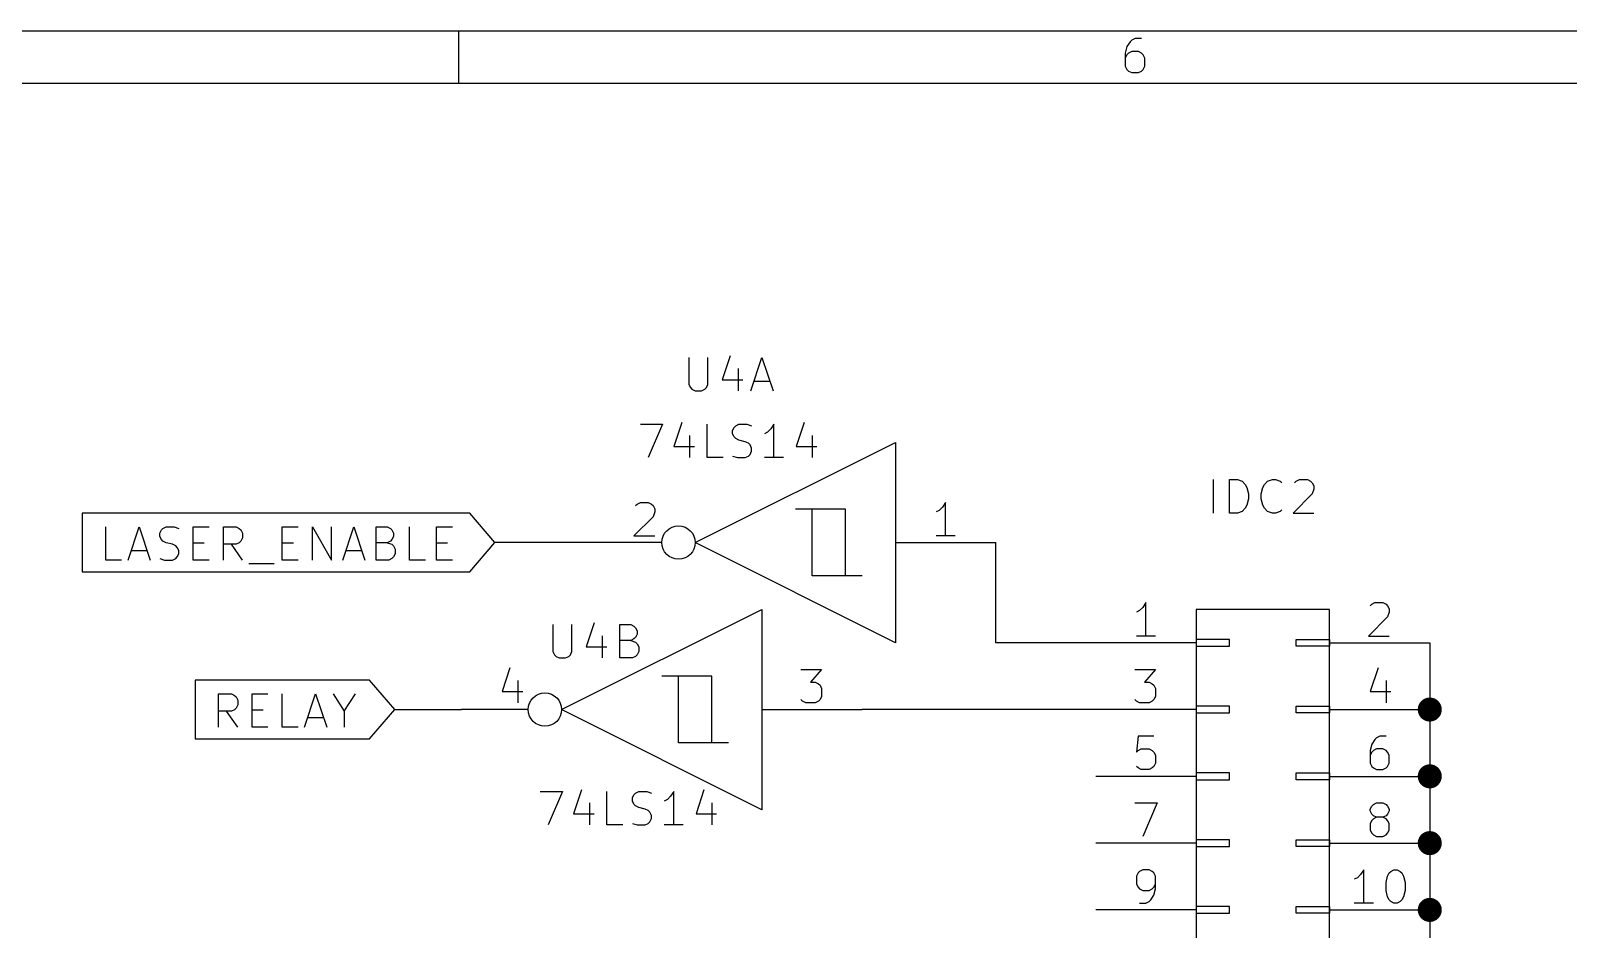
# Model space of a CAD drawing. Extents: x 0.4 to 16.1, y -11.3 to -0.4.
# Drawn here: x 9.595 to 11.897, y -1.739 to -0.394 of the extents above; entities that cross this region are included whole.
import ezdxf

# ---------------------------------------------------------------- set-up
doc = ezdxf.new("R2010")
doc.units = 0
doc.header["$MEASUREMENT"] = 0
for name, color, linetype in [('CYAN2', 4, 'CONTINUOUS'), ('GREEN3', 91, 'CONTINUOUS'), ('LYELLOW', 51, 'CONTINUOUS'), ('RED2', 1, 'CONTINUOUS'), ('RED3', 11, 'CONTINUOUS')]:
    doc.layers.add(name, color=color, linetype=linetype)

msp = doc.modelspace()

# ---------------------------------------------------------------- linework, layer by layer
at = {"layer": 'CYAN2', "linetype": 'CONTINUOUS'}
for p, q in [((10.5805, -0.8828), (10.5805, -0.9233)), ((10.5805, -0.8828), (10.5805, -0.9233)), ((10.609, -0.9233), (10.609, -0.8828)), ((10.609, -0.9233), (10.609, -0.8828)), ((10.6424, -0.8804), (10.6305, -0.9161)), ((10.6424, -0.8804), (10.6305, -0.9161)), ((10.6733, -0.9328), (10.69, -0.8828)), ((10.6733, -0.9328), (10.69, -0.8828)), ((10.69, -0.8828), (10.7067, -0.9328)), ((10.69, -0.8828), (10.7067, -0.9328)), ((10.6305, -0.9161), (10.6614, -0.9161)), ((10.6305, -0.9161), (10.6614, -0.9161)), ((10.6543, -0.8995), (10.6543, -0.9328)), ((10.6543, -0.8995), (10.6543, -0.9328)), ((10.6781, -0.9185), (10.7019, -0.9185)), ((10.6781, -0.9185), (10.7019, -0.9185)), ((10.5805, -0.9233), (10.5829, -0.928)), ((10.5805, -0.9233), (10.5829, -0.928)), ((10.5829, -0.928), (10.5852, -0.9304)), ((10.5829, -0.928), (10.5852, -0.9304)), ((10.5852, -0.9304), (10.59, -0.9328)), ((10.5852, -0.9304), (10.59, -0.9328)), ((10.59, -0.9328), (10.5995, -0.9328)), ((10.59, -0.9328), (10.5995, -0.9328)), ((10.5995, -0.9328), (10.6043, -0.9304)), ((10.5995, -0.9328), (10.6043, -0.9304)), ((10.6043, -0.9304), (10.6067, -0.928)), ((10.6043, -0.9304), (10.6067, -0.928)), ((10.6067, -0.928), (10.609, -0.9233)), ((10.6067, -0.928), (10.609, -0.9233)), ((10.5079, -0.9828), (10.5412, -0.9828)), ((10.5079, -0.9828), (10.5412, -0.9828)), ((10.5412, -0.9828), (10.5198, -1.0328)), ((10.5412, -0.9828), (10.5198, -1.0328)), ((10.5698, -0.9804), (10.5579, -1.0161)), ((10.5698, -0.9804), (10.5579, -1.0161)), ((10.6079, -1.0328), (10.6079, -0.9828)), ((10.6079, -1.0328), (10.6079, -0.9828)), ((10.646, -0.9923), (10.6483, -0.9876)), ((10.646, -0.9923), (10.6483, -0.9876)), ((10.6483, -0.9876), (10.6507, -0.9852)), ((10.6483, -0.9876), (10.6507, -0.9852)), ((10.6507, -0.9852), (10.6555, -0.9828)), ((10.6507, -0.9852), (10.6555, -0.9828)), ((10.6555, -0.9828), (10.6674, -0.9828)), ((10.6555, -0.9828), (10.6674, -0.9828)), ((10.6674, -0.9828), (10.6745, -0.9852)), ((10.6674, -0.9828), (10.6745, -0.9852)), ((10.7031, -0.9899), (10.6983, -0.9947)), ((10.7031, -0.9899), (10.6983, -0.9947)), ((10.7079, -0.9828), (10.7031, -0.9899)), ((10.7079, -0.9828), (10.7031, -0.9899)), ((10.7079, -1.0328), (10.7079, -0.9828)), ((10.7079, -1.0328), (10.7079, -0.9828)), ((10.7531, -0.9804), (10.7412, -1.0161)), ((10.7531, -0.9804), (10.7412, -1.0161)), ((10.5817, -0.9995), (10.5817, -1.0328)), ((10.5817, -0.9995), (10.5817, -1.0328)), ((10.646, -0.9971), (10.646, -0.9923)), ((10.646, -0.9971), (10.646, -0.9923)), ((10.6483, -1.0019), (10.646, -0.9971)), ((10.6483, -1.0019), (10.646, -0.9971)), ((10.6507, -1.0042), (10.6483, -1.0019)), ((10.6507, -1.0042), (10.6483, -1.0019)), ((10.6555, -1.0066), (10.6507, -1.0042)), ((10.6555, -1.0066), (10.6507, -1.0042)), ((10.665, -1.009), (10.6555, -1.0066)), ((10.665, -1.009), (10.6555, -1.0066)), ((10.6698, -1.0114), (10.665, -1.009)), ((10.6698, -1.0114), (10.665, -1.009)), ((10.6721, -1.0138), (10.6698, -1.0114)), ((10.6721, -1.0138), (10.6698, -1.0114)), ((10.6983, -0.9947), (10.6936, -0.9971)), ((10.6983, -0.9947), (10.6936, -0.9971)), ((10.765, -0.9995), (10.765, -1.0328)), ((10.765, -0.9995), (10.765, -1.0328)), ((10.5579, -1.0161), (10.5888, -1.0161)), ((10.5579, -1.0161), (10.5888, -1.0161)), ((10.6317, -1.0328), (10.6079, -1.0328)), ((10.6317, -1.0328), (10.6079, -1.0328)), ((10.646, -1.0304), (10.6531, -1.0328)), ((10.646, -1.0304), (10.6531, -1.0328)), ((10.6531, -1.0328), (10.665, -1.0328)), ((10.6531, -1.0328), (10.665, -1.0328)), ((10.665, -1.0328), (10.6698, -1.0304)), ((10.665, -1.0328), (10.6698, -1.0304)), ((10.6698, -1.0304), (10.6721, -1.028)), ((10.6698, -1.0304), (10.6721, -1.028)), ((10.6745, -1.0185), (10.6721, -1.0138)), ((10.6745, -1.0185), (10.6721, -1.0138)), ((10.6721, -1.028), (10.6745, -1.0233)), ((10.6721, -1.028), (10.6745, -1.0233)), ((10.6745, -1.0233), (10.6745, -1.0185)), ((10.6745, -1.0233), (10.6745, -1.0185)), ((10.7221, -1.0328), (10.6936, -1.0328)), ((10.7221, -1.0328), (10.6936, -1.0328)), ((10.7412, -1.0161), (10.7721, -1.0161)), ((10.7412, -1.0161), (10.7721, -1.0161)), ((11.3662, -1.1158), (11.3662, -1.0658)), ((11.39, -1.1158), (11.39, -1.0658)), ((11.39, -1.0658), (11.4019, -1.0658)), ((11.4019, -1.0658), (11.409, -1.0682)), ((11.409, -1.0682), (11.4138, -1.0729)), ((11.4138, -1.0729), (11.4162, -1.0777)), ((11.4162, -1.0777), (11.4186, -1.0872)), ((11.4376, -1.0872), (11.44, -1.0777)), ((11.44, -1.0777), (11.4424, -1.0729)), ((11.4424, -1.0729), (11.4471, -1.0682)), ((11.4471, -1.0682), (11.4543, -1.0658)), ((11.4543, -1.0658), (11.459, -1.0658)), ((11.459, -1.0658), (11.4662, -1.0682)), ((11.4662, -1.0682), (11.4686, -1.0706)), ((11.4876, -1.0706), (11.49, -1.0682)), ((11.49, -1.0682), (11.4948, -1.0658)), ((11.4948, -1.0658), (11.5067, -1.0658)), ((11.5067, -1.0658), (11.5114, -1.0682)), ((11.5114, -1.0682), (11.5138, -1.0706)), ((11.5138, -1.0706), (11.5162, -1.0753)), ((11.5162, -1.0801), (11.5138, -1.0872)), ((11.5162, -1.0753), (11.5162, -1.0801)), ((11.4162, -1.1039), (11.4138, -1.1087)), ((11.4186, -1.0944), (11.4162, -1.1039)), ((11.4186, -1.0872), (11.4186, -1.0944)), ((11.4376, -1.0944), (11.4376, -1.0872)), ((11.44, -1.1039), (11.4376, -1.0944)), ((11.4424, -1.1087), (11.44, -1.1039)), ((11.5138, -1.0872), (11.4852, -1.1158)), ((11.4019, -1.1158), (11.39, -1.1158)), ((11.409, -1.1134), (11.4019, -1.1158)), ((11.4138, -1.1087), (11.409, -1.1134)), ((11.4471, -1.1134), (11.4424, -1.1087)), ((11.4543, -1.1158), (11.4471, -1.1134)), ((11.459, -1.1158), (11.4543, -1.1158)), ((11.4662, -1.1134), (11.459, -1.1158)), ((11.4686, -1.111), (11.4662, -1.1134)), ((11.4852, -1.1158), (11.5162, -1.1158)), ((10.3769, -1.2828), (10.3769, -1.3233)), ((10.3769, -1.2828), (10.3769, -1.3233)), ((10.4055, -1.3233), (10.4055, -1.2828)), ((10.4055, -1.3233), (10.4055, -1.2828)), ((10.4388, -1.2804), (10.4269, -1.3161)), ((10.4388, -1.2804), (10.4269, -1.3161)), ((10.4769, -1.3328), (10.4769, -1.2828)), ((10.4769, -1.2828), (10.4936, -1.2828)), ((10.4769, -1.3328), (10.4769, -1.2828)), ((10.4769, -1.2828), (10.4936, -1.2828)), ((10.4936, -1.2828), (10.4983, -1.2852)), ((10.4936, -1.2828), (10.4983, -1.2852)), ((10.4983, -1.2852), (10.5007, -1.2876)), ((10.4983, -1.2852), (10.5007, -1.2876)), ((10.5007, -1.2876), (10.5031, -1.2923)), ((10.5007, -1.2876), (10.5031, -1.2923)), ((10.4507, -1.2995), (10.4507, -1.3328)), ((10.4507, -1.2995), (10.4507, -1.3328)), ((10.4936, -1.3066), (10.4769, -1.3066)), ((10.4936, -1.3066), (10.4769, -1.3066)), ((10.4983, -1.3042), (10.4936, -1.3066)), ((10.4983, -1.3042), (10.4936, -1.3066)), ((10.4936, -1.3066), (10.5007, -1.309)), ((10.4936, -1.3066), (10.5007, -1.309)), ((10.5007, -1.3019), (10.4983, -1.3042)), ((10.5007, -1.3019), (10.4983, -1.3042)), ((10.5031, -1.2971), (10.5007, -1.3019)), ((10.5031, -1.2971), (10.5007, -1.3019)), ((10.5007, -1.309), (10.5031, -1.3114)), ((10.5007, -1.309), (10.5031, -1.3114)), ((10.5031, -1.2923), (10.5031, -1.2971)), ((10.5031, -1.2923), (10.5031, -1.2971)), ((10.5031, -1.3114), (10.5055, -1.3161)), ((10.5031, -1.3114), (10.5055, -1.3161)), ((10.3769, -1.3233), (10.3793, -1.328)), ((10.3769, -1.3233), (10.3793, -1.328)), ((10.3793, -1.328), (10.3817, -1.3304)), ((10.3793, -1.328), (10.3817, -1.3304)), ((10.3817, -1.3304), (10.3864, -1.3328)), ((10.3817, -1.3304), (10.3864, -1.3328)), ((10.3864, -1.3328), (10.3959, -1.3328)), ((10.3864, -1.3328), (10.3959, -1.3328)), ((10.3959, -1.3328), (10.4007, -1.3304)), ((10.3959, -1.3328), (10.4007, -1.3304)), ((10.4007, -1.3304), (10.4031, -1.328)), ((10.4007, -1.3304), (10.4031, -1.328)), ((10.4031, -1.328), (10.4055, -1.3233)), ((10.4031, -1.328), (10.4055, -1.3233)), ((10.4269, -1.3161), (10.4579, -1.3161)), ((10.4269, -1.3161), (10.4579, -1.3161)), ((10.4959, -1.3328), (10.4769, -1.3328)), ((10.4959, -1.3328), (10.4769, -1.3328)), ((10.5007, -1.3304), (10.4959, -1.3328)), ((10.5007, -1.3304), (10.4959, -1.3328)), ((10.5031, -1.328), (10.5007, -1.3304)), ((10.5031, -1.328), (10.5007, -1.3304)), ((10.5055, -1.3233), (10.5031, -1.328)), ((10.5055, -1.3233), (10.5031, -1.328)), ((10.5055, -1.3161), (10.5055, -1.3233)), ((10.5055, -1.3161), (10.5055, -1.3233)), ((10.3579, -1.5328), (10.3912, -1.5328)), ((10.3579, -1.5328), (10.3912, -1.5328)), ((10.3912, -1.5328), (10.3698, -1.5828)), ((10.3912, -1.5328), (10.3698, -1.5828)), ((10.4198, -1.5304), (10.4079, -1.5661)), ((10.4198, -1.5304), (10.4079, -1.5661)), ((10.4579, -1.5828), (10.4579, -1.5328)), ((10.4579, -1.5828), (10.4579, -1.5328)), ((10.496, -1.5423), (10.4983, -1.5376)), ((10.496, -1.5423), (10.4983, -1.5376)), ((10.496, -1.5471), (10.496, -1.5423)), ((10.496, -1.5471), (10.496, -1.5423)), ((10.4983, -1.5376), (10.5007, -1.5352)), ((10.4983, -1.5376), (10.5007, -1.5352)), ((10.5007, -1.5352), (10.5055, -1.5328)), ((10.5007, -1.5352), (10.5055, -1.5328)), ((10.5055, -1.5328), (10.5174, -1.5328)), ((10.5055, -1.5328), (10.5174, -1.5328)), ((10.5174, -1.5328), (10.5245, -1.5352)), ((10.5174, -1.5328), (10.5245, -1.5352)), ((10.5531, -1.5399), (10.5483, -1.5447)), ((10.5531, -1.5399), (10.5483, -1.5447)), ((10.5579, -1.5328), (10.5531, -1.5399)), ((10.5579, -1.5328), (10.5531, -1.5399)), ((10.5579, -1.5828), (10.5579, -1.5328)), ((10.5579, -1.5828), (10.5579, -1.5328)), ((10.6031, -1.5304), (10.5912, -1.5661)), ((10.6031, -1.5304), (10.5912, -1.5661)), ((10.4317, -1.5495), (10.4317, -1.5828)), ((10.4317, -1.5495), (10.4317, -1.5828)), ((10.4983, -1.5519), (10.496, -1.5471)), ((10.4983, -1.5519), (10.496, -1.5471)), ((10.5007, -1.5542), (10.4983, -1.5519)), ((10.5007, -1.5542), (10.4983, -1.5519)), ((10.5055, -1.5566), (10.5007, -1.5542)), ((10.5055, -1.5566), (10.5007, -1.5542)), ((10.515, -1.559), (10.5055, -1.5566)), ((10.515, -1.559), (10.5055, -1.5566)), ((10.5198, -1.5614), (10.515, -1.559)), ((10.5198, -1.5614), (10.515, -1.559)), ((10.5221, -1.5638), (10.5198, -1.5614)), ((10.5221, -1.5638), (10.5198, -1.5614)), ((10.5245, -1.5685), (10.5221, -1.5638)), ((10.5245, -1.5685), (10.5221, -1.5638)), ((10.5483, -1.5447), (10.5436, -1.5471)), ((10.5483, -1.5447), (10.5436, -1.5471)), ((10.615, -1.5495), (10.615, -1.5828)), ((10.615, -1.5495), (10.615, -1.5828)), ((10.4079, -1.5661), (10.4388, -1.5661)), ((10.4079, -1.5661), (10.4388, -1.5661)), ((10.4817, -1.5828), (10.4579, -1.5828)), ((10.4817, -1.5828), (10.4579, -1.5828)), ((10.496, -1.5804), (10.5031, -1.5828)), ((10.496, -1.5804), (10.5031, -1.5828)), ((10.5031, -1.5828), (10.515, -1.5828)), ((10.5031, -1.5828), (10.515, -1.5828)), ((10.515, -1.5828), (10.5198, -1.5804)), ((10.515, -1.5828), (10.5198, -1.5804)), ((10.5198, -1.5804), (10.5221, -1.578)), ((10.5198, -1.5804), (10.5221, -1.578)), ((10.5221, -1.578), (10.5245, -1.5733)), ((10.5221, -1.578), (10.5245, -1.5733)), ((10.5245, -1.5733), (10.5245, -1.5685)), ((10.5245, -1.5733), (10.5245, -1.5685)), ((10.5721, -1.5828), (10.5436, -1.5828)), ((10.5721, -1.5828), (10.5436, -1.5828)), ((10.5912, -1.5661), (10.6221, -1.5661)), ((10.5912, -1.5661), (10.6221, -1.5661))]:
    msp.add_line(p, q, dxfattribs=at)
at = {"layer": 'GREEN3', "linetype": 'CONTINUOUS'}
for p, q in [((10.44, -1.16), (10.29, -1.16)), ((11.04, -1.31), (11.04, -1.16)), ((11.19, -1.31), (11.04, -1.31)), ((11.69, -1.31), (11.69, -1.41)), ((10.14, -1.41), (10.24, -1.41)), ((11.19, -1.41), (10.84, -1.41)), ((11.69, -1.41), (11.69, -1.51)), ((11.69, -1.51), (11.69, -1.61)), ((11.69, -1.61), (11.69, -1.71)), ((11.69, -1.71), (11.69, -1.81))]:
    msp.add_line(p, q, dxfattribs=at)
at = {"layer": 'GREEN3', "const_width": 0.018}
for points in [[(11.681, -1.41, 1), (11.699, -1.41, 1)], [(11.681, -1.51, 1), (11.699, -1.51, 1)], [(11.681, -1.61, 1), (11.699, -1.61, 1)], [(11.681, -1.71, 1), (11.699, -1.71, 1)]]:
    msp.add_lwpolyline(points, format="xyb", close=True, dxfattribs=at)
at = {"layer": 'LYELLOW', "linetype": 'CONTINUOUS'}
for p, q in [((10.59, -1.16), (10.89, -1.01)), ((10.89, -1.01), (10.89, -1.31)), ((10.89, -1.31), (10.59, -1.16)), ((10.39, -1.41), (10.69, -1.26)), ((10.69, -1.26), (10.69, -1.56)), ((11.34, -1.26), (11.34, -3.76)), ((11.54, -1.26), (11.34, -1.26)), ((11.54, -3.76), (11.54, -1.26)), ((10.69, -1.56), (10.39, -1.41))]:
    msp.add_line(p, q, dxfattribs=at)
at = {"layer": 'RED2', "linetype": 'CONTINUOUS'}
for p, q in [((0.3937, -0.3937), (16.1413, -0.3937)), ((10.2362, -0.4724), (10.2362, -0.3937)), ((11.2414, -0.4101), (11.2365, -0.4174)), ((11.2439, -0.4077), (11.2414, -0.4101)), ((11.2487, -0.4053), (11.2439, -0.4077)), ((11.2585, -0.4053), (11.2487, -0.4053)), ((11.2365, -0.4174), (11.2341, -0.4272)), ((11.2341, -0.4272), (11.2341, -0.4467)), ((11.2365, -0.4296), (11.2341, -0.4345)), ((11.239, -0.4272), (11.2365, -0.4296)), ((11.2439, -0.4248), (11.239, -0.4272)), ((11.2536, -0.4248), (11.2439, -0.4248)), ((11.2585, -0.4272), (11.2536, -0.4248)), ((11.2609, -0.4296), (11.2585, -0.4272)), ((11.2633, -0.4345), (11.2609, -0.4296)), ((11.2633, -0.4467), (11.2633, -0.4345)), ((11.2341, -0.4467), (11.2365, -0.4516)), ((11.2365, -0.4516), (11.239, -0.454)), ((11.239, -0.454), (11.2439, -0.4564)), ((11.2439, -0.4564), (11.2536, -0.4564)), ((11.2536, -0.4564), (11.2585, -0.454)), ((11.2585, -0.454), (11.2609, -0.4516)), ((11.2609, -0.4516), (11.2633, -0.4467)), ((0.4724, -0.4724), (16.0626, -0.4724)), ((10.59, -1.16), (10.89, -1.01)), ((10.89, -1.01), (10.89, -1.31)), ((10.2525, -1.1162), (9.672, -1.1162)), ((9.672, -1.1162), (9.672, -1.16)), ((10.29, -1.16), (10.2525, -1.1162)), ((10.765, -1.11), (10.74, -1.11)), ((10.765, -1.21), (10.765, -1.11)), ((10.815, -1.11), (10.765, -1.11)), ((10.815, -1.21), (10.815, -1.11)), ((9.7073, -1.1864), (9.7073, -1.1364)), ((9.7407, -1.1864), (9.7573, -1.1364)), ((9.7573, -1.1364), (9.774, -1.1864)), ((9.7883, -1.1459), (9.7907, -1.1411)), ((9.7883, -1.1507), (9.7883, -1.1459)), ((9.7907, -1.1554), (9.7883, -1.1507)), ((9.7907, -1.1411), (9.793, -1.1388)), ((9.793, -1.1388), (9.7978, -1.1364)), ((9.7978, -1.1364), (9.8097, -1.1364)), ((9.8097, -1.1364), (9.8168, -1.1388)), ((9.8383, -1.1864), (9.8383, -1.1364)), ((9.8383, -1.1364), (9.8621, -1.1364)), ((9.8835, -1.1864), (9.8835, -1.1364)), ((9.8835, -1.1364), (9.9026, -1.1364)), ((9.9026, -1.1364), (9.9073, -1.1388)), ((9.9073, -1.1388), (9.9097, -1.1411)), ((9.9097, -1.1411), (9.9121, -1.1459)), ((9.9121, -1.1459), (9.9121, -1.153)), ((9.9716, -1.1864), (9.9716, -1.1364)), ((9.9716, -1.1364), (9.9954, -1.1364)), ((10.0168, -1.1864), (10.0168, -1.1364)), ((10.0168, -1.1364), (10.0454, -1.1864)), ((10.0454, -1.1864), (10.0454, -1.1364)), ((10.0621, -1.1864), (10.0787, -1.1364)), ((10.0787, -1.1364), (10.0954, -1.1864)), ((10.1121, -1.1864), (10.1121, -1.1364)), ((10.1121, -1.1364), (10.1287, -1.1364)), ((10.1287, -1.1364), (10.1335, -1.1388)), ((10.1335, -1.1388), (10.1359, -1.1411)), ((10.1359, -1.1411), (10.1383, -1.1459)), ((10.1383, -1.1507), (10.1359, -1.1554)), ((10.1383, -1.1459), (10.1383, -1.1507)), ((10.1621, -1.1864), (10.1621, -1.1364)), ((10.2026, -1.1864), (10.2026, -1.1364)), ((10.2026, -1.1364), (10.2264, -1.1364)), ((9.672, -1.16), (9.672, -1.2038)), ((9.7454, -1.1721), (9.7692, -1.1721)), ((9.793, -1.1578), (9.7907, -1.1554)), ((9.7978, -1.1602), (9.793, -1.1578)), ((9.8073, -1.1626), (9.7978, -1.1602)), ((9.8121, -1.1649), (9.8073, -1.1626)), ((9.8145, -1.1673), (9.8121, -1.1649)), ((9.8168, -1.1721), (9.8145, -1.1673)), ((9.8168, -1.1769), (9.8168, -1.1721)), ((9.8383, -1.1602), (9.8549, -1.1602)), ((9.9026, -1.1626), (9.8835, -1.1626)), ((9.9121, -1.1864), (9.8954, -1.1626)), ((9.9073, -1.1602), (9.9026, -1.1626)), ((9.9097, -1.1578), (9.9073, -1.1602)), ((9.9121, -1.153), (9.9097, -1.1578)), ((9.9716, -1.1602), (9.9883, -1.1602)), ((10.0668, -1.1721), (10.0906, -1.1721)), ((10.1287, -1.1602), (10.1121, -1.1602)), ((10.1335, -1.1578), (10.1287, -1.1602)), ((10.1287, -1.1602), (10.1359, -1.1626)), ((10.1359, -1.1554), (10.1335, -1.1578)), ((10.1359, -1.1626), (10.1383, -1.1649)), ((10.1383, -1.1649), (10.1406, -1.1697)), ((10.1406, -1.1697), (10.1406, -1.1769)), ((10.2026, -1.1602), (10.2192, -1.1602)), ((10.2525, -1.2038), (10.29, -1.16)), ((10.54, -1.16), (10.44, -1.16)), ((10.54, -1.16), (10.44, -1.16)), ((10.89, -1.31), (10.59, -1.16)), ((10.89, -1.16), (11.04, -1.16)), ((10.89, -1.16), (11.04, -1.16)), ((9.7311, -1.1864), (9.7073, -1.1864)), ((9.7883, -1.184), (9.7954, -1.1864)), ((9.7954, -1.1864), (9.8073, -1.1864)), ((9.8073, -1.1864), (9.8121, -1.184)), ((9.8121, -1.184), (9.8145, -1.1816)), ((9.8145, -1.1816), (9.8168, -1.1769)), ((9.8621, -1.1864), (9.8383, -1.1864)), ((9.9216, -1.1911), (9.9597, -1.1911)), ((9.9954, -1.1864), (9.9716, -1.1864)), ((10.1311, -1.1864), (10.1121, -1.1864)), ((10.1359, -1.184), (10.1311, -1.1864)), ((10.1383, -1.1816), (10.1359, -1.184)), ((10.1406, -1.1769), (10.1383, -1.1816)), ((10.1859, -1.1864), (10.1621, -1.1864)), ((10.2264, -1.1864), (10.2026, -1.1864)), ((9.672, -1.2038), (10.2525, -1.2038)), ((10.84, -1.21), (10.765, -1.21)), ((10.39, -1.41), (10.69, -1.26)), ((10.69, -1.26), (10.69, -1.56)), ((11.34, -1.26), (11.34, -3.76)), ((11.54, -1.26), (11.34, -1.26)), ((11.54, -3.76), (11.54, -1.26)), ((11.34, -1.31), (11.19, -1.31)), ((11.34, -1.305), (11.34, -1.315)), ((11.39, -1.305), (11.34, -1.305)), ((11.39, -1.315), (11.39, -1.305)), ((11.49, -1.315), (11.49, -1.305)), ((11.49, -1.305), (11.54, -1.305)), ((11.54, -1.305), (11.54, -1.315)), ((11.54, -1.31), (11.69, -1.31)), ((11.34, -1.315), (11.39, -1.315)), ((11.54, -1.315), (11.49, -1.315)), ((10.1025, -1.3662), (9.8411, -1.3662)), ((9.8411, -1.3662), (9.8411, -1.41)), ((10.14, -1.41), (10.1025, -1.3662)), ((10.565, -1.36), (10.54, -1.36)), ((10.565, -1.46), (10.565, -1.36)), ((10.615, -1.36), (10.565, -1.36)), ((10.615, -1.46), (10.615, -1.36)), ((9.8764, -1.4364), (9.8764, -1.3864)), ((9.8764, -1.3864), (9.8954, -1.3864)), ((9.8954, -1.3864), (9.9002, -1.3888)), ((9.9002, -1.3888), (9.9026, -1.3911)), ((9.9026, -1.3911), (9.9049, -1.3959)), ((9.9049, -1.403), (9.9026, -1.4078)), ((9.9049, -1.3959), (9.9049, -1.403)), ((9.9264, -1.4364), (9.9264, -1.3864)), ((9.9264, -1.3864), (9.9502, -1.3864)), ((9.9716, -1.4364), (9.9716, -1.3864)), ((10.0049, -1.4364), (10.0216, -1.3864)), ((10.0216, -1.3864), (10.0383, -1.4364)), ((10.0478, -1.3864), (10.0645, -1.4126)), ((10.0645, -1.4126), (10.0811, -1.3864)), ((9.8411, -1.41), (9.8411, -1.4538)), ((9.8954, -1.4126), (9.8764, -1.4126)), ((9.9049, -1.4364), (9.8883, -1.4126)), ((9.9002, -1.4102), (9.8954, -1.4126)), ((9.9026, -1.4078), (9.9002, -1.4102)), ((9.9264, -1.4102), (9.943, -1.4102)), ((10.0097, -1.4221), (10.0335, -1.4221)), ((10.0645, -1.4126), (10.0645, -1.4364)), ((10.1025, -1.4538), (10.14, -1.41)), ((10.34, -1.41), (10.24, -1.41)), ((10.34, -1.41), (10.24, -1.41)), ((10.69, -1.56), (10.39, -1.41)), ((10.69, -1.41), (10.84, -1.41)), ((10.69, -1.41), (10.84, -1.41)), ((11.34, -1.41), (11.19, -1.41)), ((11.34, -1.405), (11.34, -1.415)), ((11.39, -1.405), (11.34, -1.405)), ((11.34, -1.415), (11.39, -1.415)), ((11.39, -1.415), (11.39, -1.405)), ((11.49, -1.415), (11.49, -1.405)), ((11.49, -1.405), (11.54, -1.405)), ((11.54, -1.415), (11.49, -1.415)), ((11.54, -1.405), (11.54, -1.415)), ((11.54, -1.41), (11.69, -1.41)), ((9.9502, -1.4364), (9.9264, -1.4364)), ((9.9954, -1.4364), (9.9716, -1.4364)), ((9.8411, -1.4538), (10.1025, -1.4538)), ((10.64, -1.46), (10.565, -1.46)), ((11.34, -1.51), (11.19, -1.51)), ((11.34, -1.505), (11.34, -1.515)), ((11.39, -1.505), (11.34, -1.505)), ((11.34, -1.515), (11.39, -1.515)), ((11.39, -1.515), (11.39, -1.505)), ((11.49, -1.515), (11.49, -1.505)), ((11.49, -1.505), (11.54, -1.505)), ((11.54, -1.515), (11.49, -1.515)), ((11.54, -1.505), (11.54, -1.515)), ((11.54, -1.51), (11.69, -1.51)), ((11.34, -1.61), (11.19, -1.61)), ((11.34, -1.605), (11.34, -1.615)), ((11.39, -1.605), (11.34, -1.605)), ((11.39, -1.615), (11.39, -1.605)), ((11.49, -1.615), (11.49, -1.605)), ((11.49, -1.605), (11.54, -1.605)), ((11.54, -1.605), (11.54, -1.615)), ((11.54, -1.61), (11.69, -1.61)), ((11.34, -1.615), (11.39, -1.615)), ((11.54, -1.615), (11.49, -1.615)), ((11.34, -1.71), (11.19, -1.71)), ((11.34, -1.705), (11.34, -1.715)), ((11.39, -1.705), (11.34, -1.705)), ((11.34, -1.715), (11.39, -1.715)), ((11.39, -1.715), (11.39, -1.705)), ((11.49, -1.715), (11.49, -1.705)), ((11.49, -1.705), (11.54, -1.705)), ((11.54, -1.715), (11.49, -1.715)), ((11.54, -1.705), (11.54, -1.715)), ((11.54, -1.71), (11.69, -1.71))]:
    msp.add_line(p, q, dxfattribs=at)
at = {"layer": 'RED2'}
for centre in [(10.565, -1.16), (10.565, -1.16), (10.365, -1.41), (10.365, -1.41)]:
    msp.add_circle(centre, 0.025, dxfattribs=at)
at = {"layer": 'RED3', "linetype": 'CONTINUOUS'}
for p, q in [((10.5007, -1.1046), (10.5031, -1.1023)), ((10.5007, -1.1046), (10.5031, -1.1023)), ((10.5031, -1.1023), (10.5079, -1.0999)), ((10.5031, -1.1023), (10.5079, -1.0999)), ((10.5079, -1.0999), (10.5198, -1.0999)), ((10.5079, -1.0999), (10.5198, -1.0999)), ((10.5198, -1.0999), (10.5245, -1.1023)), ((10.5198, -1.0999), (10.5245, -1.1023)), ((10.5245, -1.1023), (10.5269, -1.1046)), ((10.5245, -1.1023), (10.5269, -1.1046)), ((10.5269, -1.1046), (10.5293, -1.1094)), ((10.5269, -1.1046), (10.5293, -1.1094)), ((10.965, -1.0999), (10.9602, -1.107)), ((10.965, -1.0999), (10.9602, -1.107)), ((10.965, -1.1499), (10.965, -1.0999)), ((10.965, -1.1499), (10.965, -1.0999)), ((10.5269, -1.1213), (10.4983, -1.1499)), ((10.5269, -1.1213), (10.4983, -1.1499)), ((10.5293, -1.1142), (10.5269, -1.1213)), ((10.5293, -1.1142), (10.5269, -1.1213)), ((10.5293, -1.1094), (10.5293, -1.1142)), ((10.5293, -1.1094), (10.5293, -1.1142)), ((10.9555, -1.1118), (10.9507, -1.1142)), ((10.9555, -1.1118), (10.9507, -1.1142)), ((10.9602, -1.107), (10.9555, -1.1118)), ((10.9602, -1.107), (10.9555, -1.1118)), ((10.4983, -1.1499), (10.5293, -1.1499)), ((10.4983, -1.1499), (10.5293, -1.1499)), ((10.9793, -1.1499), (10.9507, -1.1499)), ((10.9793, -1.1499), (10.9507, -1.1499)), ((11.2555, -1.2618), (11.2507, -1.2642)), ((11.2602, -1.257), (11.2555, -1.2618)), ((11.265, -1.2499), (11.2602, -1.257)), ((11.265, -1.2999), (11.265, -1.2499)), ((11.6007, -1.2546), (11.6031, -1.2523)), ((11.6031, -1.2523), (11.6079, -1.2499)), ((11.6079, -1.2499), (11.6198, -1.2499)), ((11.6198, -1.2499), (11.6245, -1.2523)), ((11.6245, -1.2523), (11.6269, -1.2546)), ((11.6269, -1.2546), (11.6293, -1.2594)), ((11.6293, -1.2642), (11.6269, -1.2713)), ((11.6293, -1.2594), (11.6293, -1.2642)), ((11.6269, -1.2713), (11.5983, -1.2999)), ((11.2793, -1.2999), (11.2507, -1.2999)), ((11.5983, -1.2999), (11.6293, -1.2999)), ((10.3126, -1.3475), (10.3007, -1.3832)), ((10.3126, -1.3475), (10.3007, -1.3832)), ((10.7483, -1.3499), (10.7793, -1.3499)), ((10.7483, -1.3499), (10.7793, -1.3499)), ((10.7793, -1.3499), (10.7626, -1.3689)), ((10.7793, -1.3499), (10.7626, -1.3689)), ((11.2483, -1.3499), (11.2793, -1.3499)), ((11.2793, -1.3499), (11.2626, -1.3689)), ((11.6126, -1.3475), (11.6007, -1.3832)), ((10.3245, -1.3665), (10.3245, -1.3999)), ((10.3245, -1.3665), (10.3245, -1.3999)), ((10.7626, -1.3689), (10.7698, -1.3689)), ((10.7626, -1.3689), (10.7698, -1.3689)), ((10.7698, -1.3689), (10.7745, -1.3713)), ((10.7698, -1.3689), (10.7745, -1.3713)), ((10.7745, -1.3713), (10.7769, -1.3737)), ((10.7745, -1.3713), (10.7769, -1.3737)), ((10.7769, -1.3737), (10.7793, -1.3784)), ((10.7769, -1.3737), (10.7793, -1.3784)), ((10.7793, -1.3784), (10.7793, -1.3904)), ((10.7793, -1.3784), (10.7793, -1.3904)), ((11.2626, -1.3689), (11.2698, -1.3689)), ((11.2698, -1.3689), (11.2745, -1.3713)), ((11.2745, -1.3713), (11.2769, -1.3737)), ((11.2769, -1.3737), (11.2793, -1.3784)), ((11.2793, -1.3784), (11.2793, -1.3904)), ((11.6245, -1.3665), (11.6245, -1.3999)), ((10.3007, -1.3832), (10.3317, -1.3832)), ((10.3007, -1.3832), (10.3317, -1.3832)), ((10.7507, -1.3975), (10.7483, -1.3951)), ((10.7507, -1.3975), (10.7483, -1.3951)), ((10.7555, -1.3999), (10.7507, -1.3975)), ((10.7555, -1.3999), (10.7507, -1.3975)), ((10.7698, -1.3999), (10.7555, -1.3999)), ((10.7698, -1.3999), (10.7555, -1.3999)), ((10.7745, -1.3975), (10.7698, -1.3999)), ((10.7745, -1.3975), (10.7698, -1.3999)), ((10.7769, -1.3951), (10.7745, -1.3975)), ((10.7769, -1.3951), (10.7745, -1.3975)), ((10.7793, -1.3904), (10.7769, -1.3951)), ((10.7793, -1.3904), (10.7769, -1.3951)), ((11.2507, -1.3975), (11.2483, -1.3951)), ((11.2555, -1.3999), (11.2507, -1.3975)), ((11.2698, -1.3999), (11.2555, -1.3999)), ((11.2745, -1.3975), (11.2698, -1.3999)), ((11.2769, -1.3951), (11.2745, -1.3975)), ((11.2793, -1.3904), (11.2769, -1.3951)), ((11.6007, -1.3832), (11.6317, -1.3832)), ((11.2531, -1.4499), (11.2507, -1.4737)), ((11.2769, -1.4499), (11.2531, -1.4499)), ((11.615, -1.4499), (11.6102, -1.4523)), ((11.6245, -1.4499), (11.615, -1.4499)), ((11.2507, -1.4737), (11.2531, -1.4713)), ((11.2531, -1.4713), (11.2579, -1.4689)), ((11.2579, -1.4689), (11.2698, -1.4689)), ((11.2698, -1.4689), (11.2745, -1.4713)), ((11.2745, -1.4713), (11.2769, -1.4737)), ((11.6031, -1.4618), (11.6007, -1.4713)), ((11.6007, -1.4713), (11.6007, -1.4904)), ((11.6079, -1.4546), (11.6031, -1.4618)), ((11.6055, -1.4713), (11.6031, -1.4737)), ((11.6102, -1.4689), (11.6055, -1.4713)), ((11.6102, -1.4523), (11.6079, -1.4546)), ((11.6198, -1.4689), (11.6102, -1.4689)), ((11.6245, -1.4713), (11.6198, -1.4689)), ((11.6269, -1.4737), (11.6245, -1.4713)), ((11.2531, -1.4975), (11.2507, -1.4951)), ((11.2769, -1.4951), (11.2745, -1.4975)), ((11.2769, -1.4737), (11.2793, -1.4784)), ((11.2793, -1.4904), (11.2769, -1.4951)), ((11.2793, -1.4784), (11.2793, -1.4904)), ((11.6031, -1.4737), (11.6007, -1.4784)), ((11.6007, -1.4904), (11.6031, -1.4951)), ((11.6031, -1.4951), (11.6055, -1.4975)), ((11.6245, -1.4975), (11.6269, -1.4951)), ((11.6293, -1.4784), (11.6269, -1.4737)), ((11.6269, -1.4951), (11.6293, -1.4904)), ((11.6293, -1.4904), (11.6293, -1.4784)), ((11.2579, -1.4999), (11.2531, -1.4975)), ((11.2698, -1.4999), (11.2579, -1.4999)), ((11.2745, -1.4975), (11.2698, -1.4999)), ((11.6055, -1.4975), (11.6102, -1.4999)), ((11.6102, -1.4999), (11.6198, -1.4999)), ((11.6198, -1.4999), (11.6245, -1.4975)), ((11.2483, -1.5499), (11.2817, -1.5499)), ((11.2817, -1.5499), (11.2602, -1.5999)), ((11.6007, -1.5594), (11.6031, -1.5546)), ((11.6007, -1.5618), (11.6007, -1.5594)), ((11.6031, -1.5665), (11.6007, -1.5618)), ((11.6031, -1.5546), (11.6055, -1.5523)), ((11.6055, -1.5523), (11.6102, -1.5499)), ((11.6102, -1.5499), (11.6198, -1.5499)), ((11.6198, -1.5499), (11.6245, -1.5523)), ((11.6245, -1.5523), (11.6269, -1.5546)), ((11.6269, -1.5546), (11.6293, -1.5594)), ((11.6293, -1.5618), (11.6269, -1.5665)), ((11.6293, -1.5594), (11.6293, -1.5618)), ((11.6031, -1.5761), (11.6007, -1.5808)), ((11.6007, -1.5808), (11.6007, -1.5904)), ((11.6055, -1.5689), (11.6031, -1.5665)), ((11.6055, -1.5737), (11.6031, -1.5761)), ((11.6102, -1.5713), (11.6055, -1.5689)), ((11.6102, -1.5713), (11.6055, -1.5737)), ((11.6198, -1.5713), (11.6102, -1.5713)), ((11.6245, -1.5689), (11.6198, -1.5713)), ((11.6245, -1.5737), (11.6198, -1.5713)), ((11.6269, -1.5665), (11.6245, -1.5689)), ((11.6269, -1.5761), (11.6245, -1.5737)), ((11.6293, -1.5808), (11.6269, -1.5761)), ((11.6293, -1.5904), (11.6293, -1.5808)), ((11.6007, -1.5904), (11.6031, -1.5951)), ((11.6031, -1.5951), (11.6055, -1.5975)), ((11.6055, -1.5975), (11.6102, -1.5999)), ((11.6102, -1.5999), (11.6198, -1.5999)), ((11.6198, -1.5999), (11.6245, -1.5975)), ((11.6245, -1.5975), (11.6269, -1.5951)), ((11.6269, -1.5951), (11.6293, -1.5904)), ((11.2531, -1.6546), (11.2507, -1.6594)), ((11.2555, -1.6523), (11.2531, -1.6546)), ((11.2602, -1.6499), (11.2555, -1.6523)), ((11.2698, -1.6499), (11.2602, -1.6499)), ((11.2745, -1.6523), (11.2698, -1.6499)), ((11.2769, -1.6546), (11.2745, -1.6523)), ((11.2793, -1.6594), (11.2769, -1.6546)), ((11.5864, -1.657), (11.5817, -1.6618)), ((11.5912, -1.6499), (11.5864, -1.657)), ((11.5912, -1.6999), (11.5912, -1.6499)), ((11.6269, -1.6594), (11.6293, -1.6546)), ((11.6293, -1.6546), (11.6317, -1.6523)), ((11.6317, -1.6523), (11.6364, -1.6499)), ((11.6364, -1.6499), (11.6412, -1.6499)), ((11.6412, -1.6499), (11.6459, -1.6523)), ((11.6459, -1.6523), (11.6483, -1.6546)), ((11.6483, -1.6546), (11.6507, -1.6594)), ((11.2507, -1.6594), (11.2507, -1.6713)), ((11.2507, -1.6713), (11.2531, -1.6761)), ((11.2531, -1.6761), (11.2555, -1.6784)), ((11.2555, -1.6784), (11.2602, -1.6808)), ((11.2698, -1.6808), (11.2745, -1.6784)), ((11.2745, -1.6784), (11.2769, -1.6761)), ((11.2769, -1.6761), (11.2793, -1.6713)), ((11.2769, -1.688), (11.2793, -1.6784)), ((11.2793, -1.6784), (11.2793, -1.6594)), ((11.5817, -1.6618), (11.5769, -1.6642)), ((11.6245, -1.6689), (11.6269, -1.6594)), ((11.6245, -1.6808), (11.6245, -1.6689)), ((11.6507, -1.6594), (11.6531, -1.6689)), ((11.6531, -1.6689), (11.6531, -1.6808)), ((11.2555, -1.6999), (11.265, -1.6999)), ((11.2602, -1.6808), (11.2698, -1.6808)), ((11.265, -1.6999), (11.2698, -1.6975)), ((11.2698, -1.6975), (11.2721, -1.6951)), ((11.2721, -1.6951), (11.2769, -1.688)), ((11.6055, -1.6999), (11.5769, -1.6999)), ((11.6269, -1.6904), (11.6245, -1.6808)), ((11.6293, -1.6951), (11.6269, -1.6904)), ((11.6317, -1.6975), (11.6293, -1.6951)), ((11.6364, -1.6999), (11.6317, -1.6975)), ((11.6412, -1.6999), (11.6364, -1.6999)), ((11.6459, -1.6975), (11.6412, -1.6999)), ((11.6483, -1.6951), (11.6459, -1.6975)), ((11.6507, -1.6904), (11.6483, -1.6951)), ((11.6531, -1.6808), (11.6507, -1.6904))]:
    msp.add_line(p, q, dxfattribs=at)

doc.saveas('drawing.dxf')
